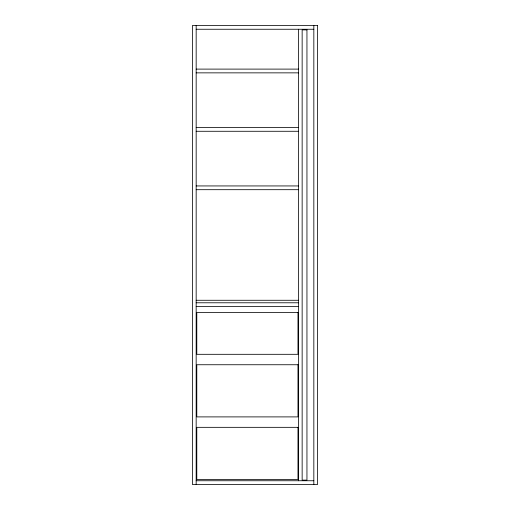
<?xml version="1.0" encoding="UTF-8"?>
<svg xmlns="http://www.w3.org/2000/svg" width="510" height="510" viewBox="0 0 510 510"><rect width="100%" height="100%" fill="white"/><g stroke="black" fill="none" stroke-linecap="round" stroke-linejoin="round"><path stroke-width="0.76" d="M196.165 29.255L313.835 29.255M196.165 69.105L298.605 69.105M196.165 72.86L298.605 72.86M196.165 127.525L298.605 127.525M196.165 131.28L298.605 131.28M196.165 185.94L298.605 185.94M196.165 189.694L298.605 189.694M196.165 300.275L298.605 300.275M196.165 302.781L298.605 302.781M196.165 306.535L298.605 306.535M196.165 480.745L313.835 480.745M313.835 25.5L313.835 484.5M298.605 29.255L298.605 480.745M196.165 25.5L196.165 484.5M317.59 25.5L192.41 25.5L192.41 484.5L317.59 484.5L317.59 25.5M306.95 29.88L302.149 29.88L302.149 480.12L306.95 480.12L306.95 29.88M297.98 312.585L196.79 312.585L196.79 354.31L297.98 354.31L297.98 312.585M297.98 364.746L196.79 364.746L196.79 416.899L297.98 416.899L297.98 364.746M297.98 427.335L196.79 427.335L196.79 479.496L297.98 479.496L297.98 427.335"/></g></svg>
